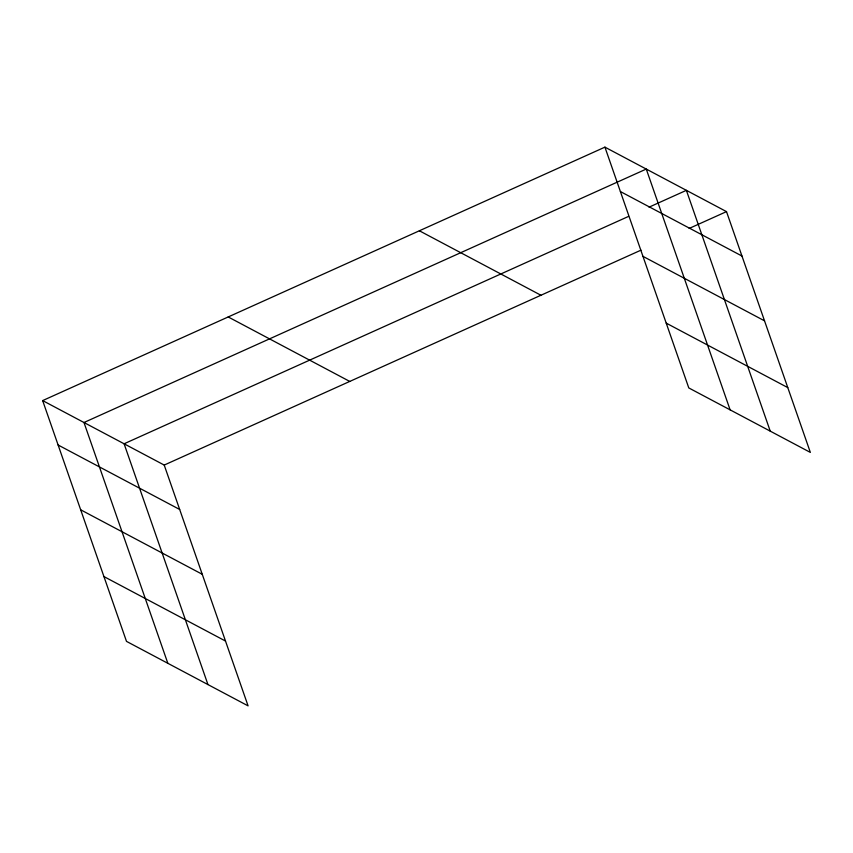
<?xml version="1.0" encoding="UTF-8"?>
<svg xmlns="http://www.w3.org/2000/svg" width="853" height="853" viewBox="0 0 853 853"><rect width="100%" height="100%" fill="white"/><g stroke="black" fill="none" stroke-linecap="round" stroke-linejoin="round"><path stroke-width="1.28" d="M42.65 400.59L164.213 465.066L248.074 705.857L126.5 641.381L42.65 400.59L604.926 147.142L726.5 211.619L810.35 452.41L688.787 387.934L604.926 147.142M628.544 216.406L124.101 443.784L207.951 684.586M649.026 207.172L686.377 190.336L770.238 431.138M164.213 465.066L640.944 250.174M689.149 228.455L726.5 211.619M620.398 191.552L741.961 256.028M642.97 256.358L764.533 320.835M666.214 323.127L787.777 387.603M419.377 230.779L540.941 295.255M228.199 316.953L349.762 381.43M58.111 444.999L179.684 509.476M80.683 509.806L202.246 574.282M103.938 576.575L225.501 641.051M730.115 409.856L646.265 169.065L83.978 422.512L167.838 663.303"/></g></svg>
